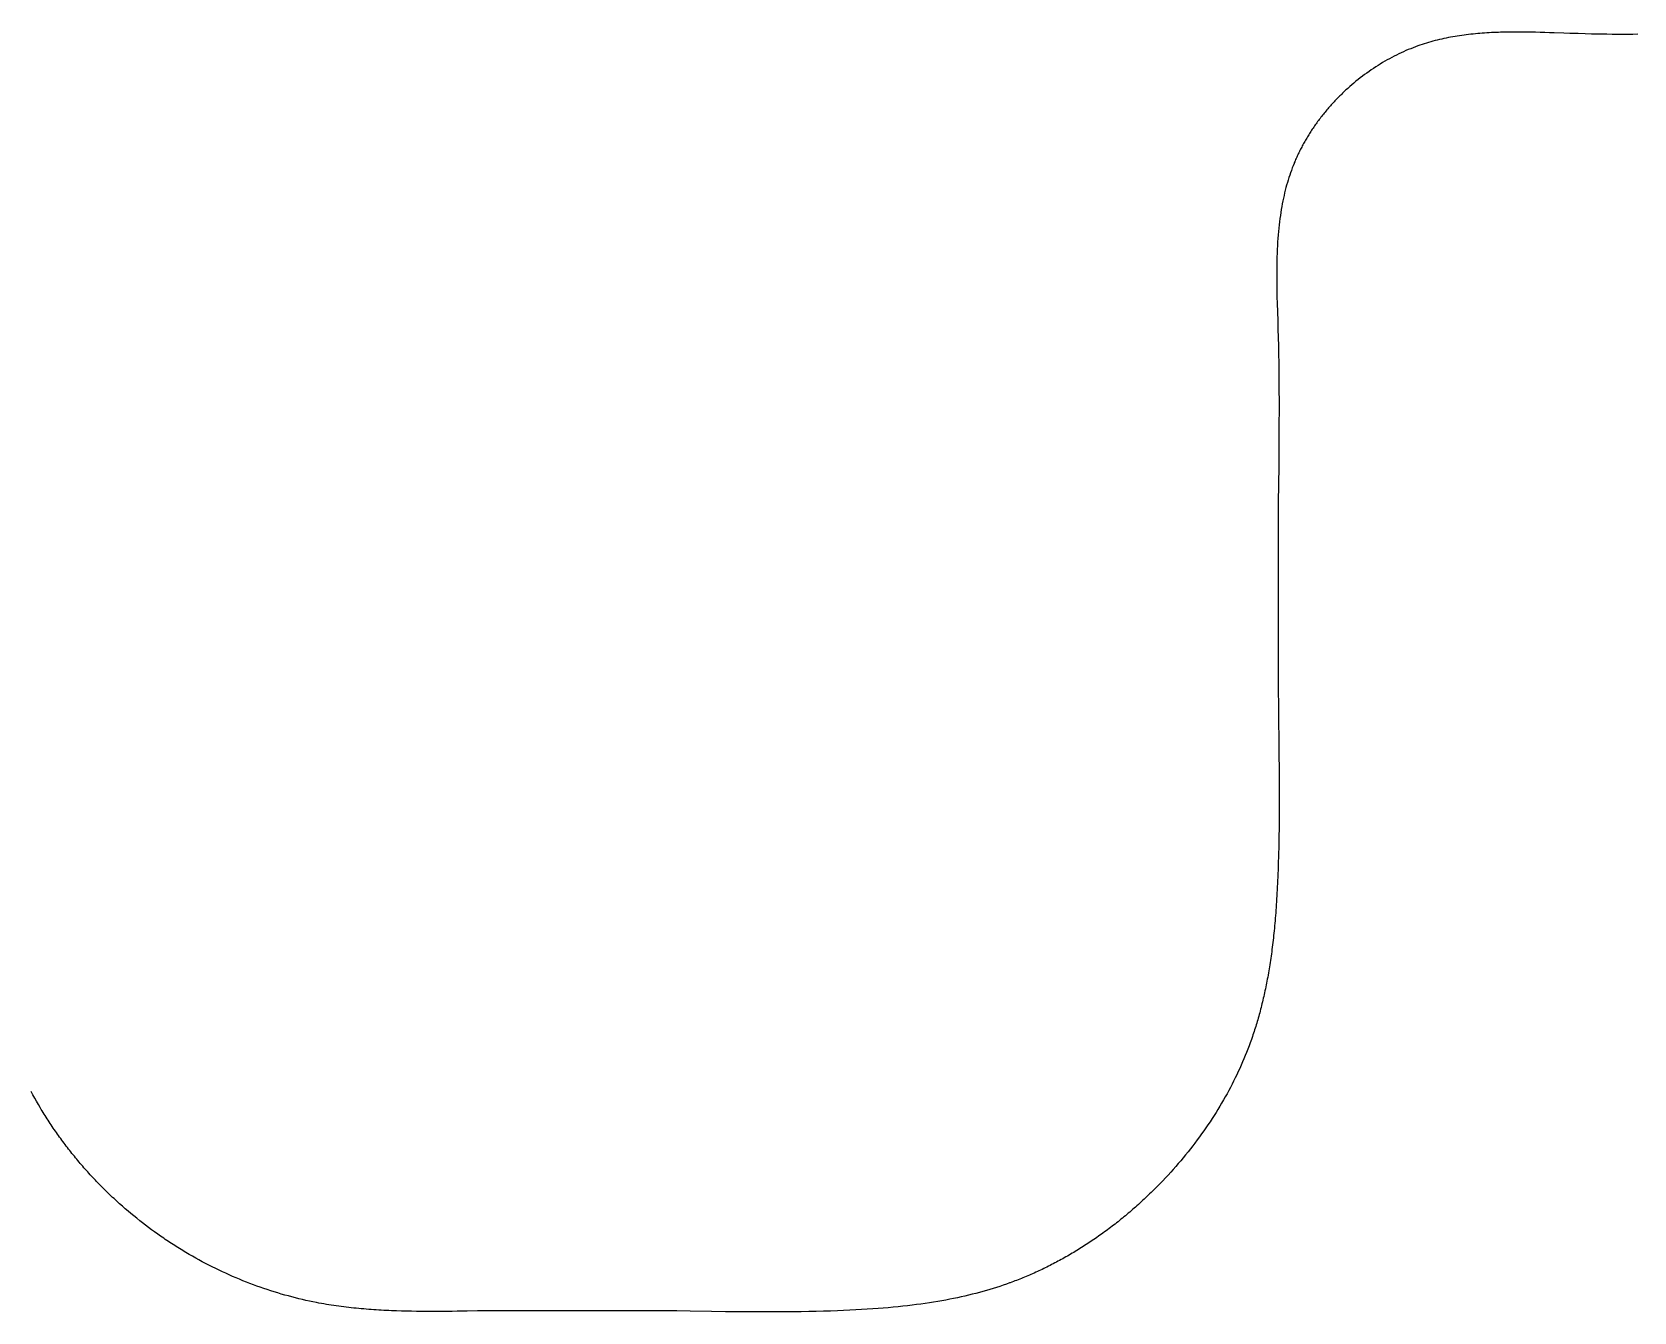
# Model space of a CAD drawing. Header units: millimetres. Extents: x -9 to 276, y -90 to 14.
# Drawn here: x 8.424 to 12.251, y 10.941 to 13.998 of the extents above; entities that cross this region are included whole.
import ezdxf

# ---------------------------------------------------------------- set-up
doc = ezdxf.new("R2010")
doc.units = ezdxf.units.MM
doc.layers.add('BLACK', color=7, linetype='CONTINUOUS')

msp = doc.modelspace()

# ---------------------------------------------------------------- linework, layer by layer
at = {"layer": 'BLACK', "linetype": 'Continuous'}
for p, q in [((11.745251, 13.968747), (11.740109, 13.967006)), ((11.750408, 13.970426), (11.745251, 13.968747)), ((11.75558, 13.972045), (11.750408, 13.970426)), ((11.760767, 13.973603), (11.75558, 13.972045)), ((11.765968, 13.975104), (11.760767, 13.973603)), ((11.771183, 13.976546), (11.765968, 13.975104)), ((11.776412, 13.977932), (11.771183, 13.976546)), ((11.781655, 13.979262), (11.776412, 13.977932)), ((11.786912, 13.980538), (11.781655, 13.979262)), ((11.792182, 13.98176), (11.786912, 13.980538)), ((11.797464, 13.982929), (11.792182, 13.98176)), ((11.802759, 13.984047), (11.797464, 13.982929)), ((11.808067, 13.985114), (11.802759, 13.984047)), ((11.813387, 13.986131), (11.808067, 13.985114)), ((11.818718, 13.987099), (11.813387, 13.986131)), ((11.824061, 13.98802), (11.818718, 13.987099)), ((11.829416, 13.988894), (11.824061, 13.98802)), ((11.834782, 13.989723), (11.829416, 13.988894)), ((11.840159, 13.990506), (11.834782, 13.989723)), ((11.845546, 13.991246), (11.840159, 13.990506)), ((11.850944, 13.991944), (11.845546, 13.991246)), ((11.856351, 13.992599), (11.850944, 13.991944)), ((11.861769, 13.993214), (11.856351, 13.992599)), ((11.867196, 13.993789), (11.861769, 13.993214)), ((11.872632, 13.994325), (11.867196, 13.993789)), ((11.878078, 13.994823), (11.872632, 13.994325)), ((11.883532, 13.995285), (11.878078, 13.994823)), ((11.888995, 13.995711), (11.883532, 13.995285)), ((11.894467, 13.996102), (11.888995, 13.995711)), ((11.899946, 13.99646), (11.894467, 13.996102)), ((11.905433, 13.996784), (11.899946, 13.99646)), ((11.910928, 13.997077), (11.905433, 13.996784)), ((11.916429, 13.997339), (11.910928, 13.997077)), ((11.921938, 13.997571), (11.916429, 13.997339)), ((11.927454, 13.997775), (11.921938, 13.997571)), ((11.932976, 13.99795), (11.927454, 13.997775)), ((11.938505, 13.998099), (11.932976, 13.99795)), ((11.944039, 13.998222), (11.938505, 13.998099)), ((11.949579, 13.99832), (11.944039, 13.998222)), ((11.955125, 13.998394), (11.949579, 13.99832)), ((11.960676, 13.998446), (11.955125, 13.998394)), ((11.966232, 13.998475), (11.960676, 13.998446)), ((11.971792, 13.998484), (11.966232, 13.998475)), ((11.982927, 13.998443), (11.971792, 13.998484)), ((11.994077, 13.99833), (11.982927, 13.998443)), ((12.00524, 13.998154), (11.994077, 13.99833)), ((12.016416, 13.997922), (12.00524, 13.998154)), ((12.027601, 13.997643), (12.016416, 13.997922)), ((12.038793, 13.997324), (12.027601, 13.997643)), ((12.049991, 13.996973), (12.038793, 13.997324)), ((12.061193, 13.996599), (12.049991, 13.996973)), ((12.083598, 13.99581), (12.061193, 13.996599)), ((12.098274, 13.99529), (12.083598, 13.99581)), ((12.118467, 13.994606), (12.098274, 13.99529)), ((12.135052, 13.994103), (12.118467, 13.994606)), ((12.149653, 13.993725), (12.135052, 13.994103)), ((12.162088, 13.993463), (12.149653, 13.993725)), ((12.174505, 13.993257), (12.162088, 13.993463)), ((12.186905, 13.993101), (12.174505, 13.993257)), ((12.19929, 13.992994), (12.186905, 13.993101)), ((12.211659, 13.99293), (12.19929, 13.992994)), ((12.224014, 13.992907), (12.211659, 13.99293)), ((12.236355, 13.99292), (12.224014, 13.992907)), ((12.248684, 13.992966), (12.236355, 13.99292)), ((12.261001, 13.993041), (12.248684, 13.992966)), ((11.661939, 13.931744), (11.656418, 13.928596)), ((11.667481, 13.934811), (11.661939, 13.931744)), ((11.673042, 13.937799), (11.667481, 13.934811)), ((11.67862, 13.940705), (11.673042, 13.937799)), ((11.684214, 13.943529), (11.67862, 13.940705)), ((11.689821, 13.946271), (11.684214, 13.943529)), ((11.695441, 13.948931), (11.689821, 13.946271)), ((11.701071, 13.951507), (11.695441, 13.948931)), ((11.706709, 13.954), (11.701071, 13.951507)), ((11.712356, 13.956409), (11.706709, 13.954)), ((11.718008, 13.958734), (11.712356, 13.956409)), ((11.723664, 13.960975), (11.718008, 13.958734)), ((11.729323, 13.963131), (11.723664, 13.960975)), ((11.734983, 13.965203), (11.729323, 13.963131)), ((11.740109, 13.967006), (11.734983, 13.965203)), ((11.602749, 13.892907), (11.597577, 13.888939)), ((11.607962, 13.896806), (11.602749, 13.892907)), ((11.613214, 13.900634), (11.607962, 13.896806)), ((11.618503, 13.904391), (11.613214, 13.900634)), ((11.623828, 13.908075), (11.618503, 13.904391)), ((11.629187, 13.911685), (11.623828, 13.908075)), ((11.634577, 13.915221), (11.629187, 13.911685)), ((11.639997, 13.91868), (11.634577, 13.915221)), ((11.645445, 13.922063), (11.639997, 13.91868)), ((11.65092, 13.925369), (11.645445, 13.922063)), ((11.656418, 13.928596), (11.65092, 13.925369)), ((11.557899, 13.854867), (11.555532, 13.85261)), ((11.560282, 13.857111), (11.557899, 13.854867)), ((11.562678, 13.859339), (11.560282, 13.857111)), ((11.565088, 13.861554), (11.562678, 13.859339)), ((11.567511, 13.863753), (11.565088, 13.861554)), ((11.569948, 13.865938), (11.567511, 13.863753)), ((11.572398, 13.868108), (11.569948, 13.865938)), ((11.577337, 13.872402), (11.572398, 13.868108)), ((11.582327, 13.876633), (11.577337, 13.872402)), ((11.587364, 13.880801), (11.582327, 13.876633)), ((11.592448, 13.884903), (11.587364, 13.880801)), ((11.597577, 13.888939), (11.592448, 13.884903)), ((11.521857, 13.817206), (11.519744, 13.814753)), ((11.523989, 13.81965), (11.521857, 13.817206)), ((11.526136, 13.822081), (11.523989, 13.81965)), ((11.528302, 13.824503), (11.526136, 13.822081)), ((11.530483, 13.826912), (11.528302, 13.824503)), ((11.532681, 13.829311), (11.530483, 13.826912)), ((11.534895, 13.831697), (11.532681, 13.829311)), ((11.537126, 13.834072), (11.534895, 13.831697)), ((11.539373, 13.836434), (11.537126, 13.834072)), ((11.541635, 13.838784), (11.539373, 13.836434)), ((11.543913, 13.841121), (11.541635, 13.838784)), ((11.546207, 13.843446), (11.543913, 13.841121)), ((11.548516, 13.845757), (11.546207, 13.843446)), ((11.55084, 13.848055), (11.548516, 13.845757)), ((11.553178, 13.850339), (11.55084, 13.848055)), ((11.555532, 13.85261), (11.553178, 13.850339)), ((11.492044, 13.779393), (11.490205, 13.776802)), ((11.493901, 13.781972), (11.492044, 13.779393)), ((11.495778, 13.784548), (11.493901, 13.781972)), ((11.497673, 13.787112), (11.495778, 13.784548)), ((11.499588, 13.789671), (11.497673, 13.787112)), ((11.50152, 13.792219), (11.499588, 13.789671)), ((11.503473, 13.794761), (11.50152, 13.792219)), ((11.505443, 13.797292), (11.503473, 13.794761)), ((11.507433, 13.799816), (11.505443, 13.797292)), ((11.509439, 13.802328), (11.507433, 13.799816)), ((11.511465, 13.804834), (11.509439, 13.802328)), ((11.513507, 13.807328), (11.511465, 13.804834)), ((11.515569, 13.809813), (11.513507, 13.807328)), ((11.517647, 13.812287), (11.515569, 13.809813)), ((11.519744, 13.814753), (11.517647, 13.812287)), ((11.466553, 13.739885), (11.465017, 13.73721)), ((11.468112, 13.74256), (11.466553, 13.739885)), ((11.46969, 13.745225), (11.468112, 13.74256)), ((11.47129, 13.74789), (11.46969, 13.745225)), ((11.472908, 13.750546), (11.47129, 13.74789)), ((11.474549, 13.7532), (11.472908, 13.750546)), ((11.476208, 13.755846), (11.474549, 13.7532)), ((11.477889, 13.758489), (11.476208, 13.755846)), ((11.479588, 13.761123), (11.477889, 13.758489)), ((11.481309, 13.763754), (11.479588, 13.761123)), ((11.483048, 13.766376), (11.481309, 13.763754)), ((11.484809, 13.768994), (11.483048, 13.766376)), ((11.486588, 13.771603), (11.484809, 13.768994)), ((11.488388, 13.774207), (11.486588, 13.771603)), ((11.490205, 13.776802), (11.488388, 13.774207)), ((11.446925, 13.702084), (11.445682, 13.699366)), ((11.448192, 13.704805), (11.446925, 13.702084)), ((11.449477, 13.707519), (11.448192, 13.704805)), ((11.450786, 13.710236), (11.449477, 13.707519)), ((11.452114, 13.712945), (11.450786, 13.710236)), ((11.453465, 13.715656), (11.452114, 13.712945)), ((11.454834, 13.71836), (11.453465, 13.715656)), ((11.456227, 13.721066), (11.454834, 13.71836)), ((11.457639, 13.723763), (11.456227, 13.721066)), ((11.459074, 13.726462), (11.457639, 13.723763)), ((11.460527, 13.729153), (11.459074, 13.726462)), ((11.462004, 13.731844), (11.460527, 13.729153)), ((11.463499, 13.734527), (11.462004, 13.731844)), ((11.465017, 13.73721), (11.463499, 13.734527)), ((11.430918, 13.662445), (11.428959, 13.656712)), ((11.432936, 13.668108), (11.430918, 13.662445)), ((11.435014, 13.673701), (11.432936, 13.668108)), ((11.43715, 13.679227), (11.435014, 13.673701)), ((11.439347, 13.684688), (11.43715, 13.679227)), ((11.439778, 13.685734), (11.439347, 13.684688)), ((11.440917, 13.688466), (11.439778, 13.685734)), ((11.442075, 13.69119), (11.440917, 13.688466)), ((11.443257, 13.693919), (11.442075, 13.69119)), ((11.444458, 13.696641), (11.443257, 13.693919)), ((11.445682, 13.699366), (11.444458, 13.696641)), ((11.420047, 13.626888), (11.418441, 13.620672)), ((11.421712, 13.633016), (11.420047, 13.626888)), ((11.423436, 13.639059), (11.421712, 13.633016)), ((11.425218, 13.645021), (11.423436, 13.639059)), ((11.427059, 13.650905), (11.425218, 13.645021)), ((11.428959, 13.656712), (11.427059, 13.650905)), ((11.411293, 13.588157), (11.41004, 13.581338)), ((11.412605, 13.594865), (11.411293, 13.588157)), ((11.413975, 13.601466), (11.412605, 13.594865)), ((11.415405, 13.607965), (11.413975, 13.601466)), ((11.416894, 13.614366), (11.415405, 13.607965)), ((11.418441, 13.620672), (11.416894, 13.614366)), ((11.405627, 13.552837), (11.404674, 13.545374)), ((11.40664, 13.560158), (11.405627, 13.552837)), ((11.407714, 13.567344), (11.40664, 13.560158)), ((11.408847, 13.574402), (11.407714, 13.567344)), ((11.41004, 13.581338), (11.408847, 13.574402)), ((11.401475, 13.513922), (11.400831, 13.505605)), ((11.402182, 13.522045), (11.401475, 13.513922)), ((11.402951, 13.529987), (11.402182, 13.522045)), ((11.403782, 13.53776), (11.402951, 13.529987)), ((11.404674, 13.545374), (11.403782, 13.53776)), ((11.39928, 13.479331), (11.398893, 13.470065)), ((11.399732, 13.488328), (11.39928, 13.479331)), ((11.40025, 13.49708), (11.399732, 13.488328)), ((11.400831, 13.505605), (11.40025, 13.49708)), ((11.398136, 13.440338), (11.398023, 13.429642)), ((11.398319, 13.450606), (11.398136, 13.440338)), ((11.398572, 13.460501), (11.398319, 13.450606)), ((11.398893, 13.470065), (11.398572, 13.460501)), ((11.398023, 13.429642), (11.397983, 13.418449)), ((11.397983, 13.418449), (11.398019, 13.406668)), ((11.398019, 13.406668), (11.398135, 13.394167)), ((11.398135, 13.394167), (11.398336, 13.380754)), ((11.398336, 13.380754), (11.398633, 13.366122)), ((11.398633, 13.366122), (11.39904, 13.349713)), ((11.39904, 13.349713), (11.399593, 13.330297)), ((11.399593, 13.330297), (11.400265, 13.308447)), ((11.400265, 13.308447), (11.400875, 13.288674)), ((11.400875, 13.288674), (11.401443, 13.268935)), ((11.401443, 13.268935), (11.401938, 13.249243)), ((11.401938, 13.249243), (11.402365, 13.229065)), ((11.402365, 13.229065), (11.402726, 13.208333)), ((11.402726, 13.208333), (11.40302, 13.186966)), ((11.40302, 13.186966), (11.403245, 13.164861)), ((11.403245, 13.164861), (11.403401, 13.141886)), ((11.403401, 13.141886), (11.403486, 13.117862)), ((11.403497, 13.092546), (11.403433, 13.06558)), ((11.403486, 13.117862), (11.403497, 13.092546)), ((11.403433, 13.06558), (11.403286, 13.036403)), ((11.403286, 13.036403), (11.403048, 13.004036)), ((11.403048, 13.004036), (11.402699, 12.966432)), ((11.402699, 12.966432), (11.402126, 12.91264)), ((11.402126, 12.91264), (11.401774, 12.880194)), ((11.401774, 12.880194), (11.401443, 12.847724)), ((11.401443, 12.847724), (11.401443, 12.426512)), ((11.401443, 12.426512), (11.401881, 12.389461)), ((11.401881, 12.389461), (11.402362, 12.352241)), ((11.402362, 12.352241), (11.402919, 12.30891)), ((11.402919, 12.30891), (11.403177, 12.287248)), ((11.403177, 12.287248), (11.403411, 12.265586)), ((11.403411, 12.265586), (11.403614, 12.243924)), ((11.403614, 12.243924), (11.403776, 12.22226)), ((11.403776, 12.22226), (11.40389, 12.200594)), ((11.40389, 12.200594), (11.403949, 12.178924)), ((11.403949, 12.178924), (11.403943, 12.157249)), ((11.403866, 12.135568), (11.403798, 12.124725)), ((11.403943, 12.157249), (11.403866, 12.135568)), ((11.403597, 12.103034), (11.403463, 12.092185)), ((11.403708, 12.113881), (11.403597, 12.103034)), ((11.403798, 12.124725), (11.403708, 12.113881)), ((11.402913, 12.059624), (11.402677, 12.048765)), ((11.403122, 12.07048), (11.402913, 12.059624)), ((11.403305, 12.081334), (11.403122, 12.07048)), ((11.403463, 12.092185), (11.403305, 12.081334)), ((11.40212, 12.027039), (11.401797, 12.016171)), ((11.402413, 12.037903), (11.40212, 12.027039)), ((11.402677, 12.048765), (11.402413, 12.037903)), ((11.400489, 11.979957), (11.400142, 11.971852)), ((11.400815, 11.988061), (11.400489, 11.979957)), ((11.40114, 11.996681), (11.400815, 11.988061)), ((11.401443, 12.0053), (11.40114, 11.996681)), ((11.401797, 12.016171), (11.401443, 12.0053)), ((11.39865, 11.941758), (11.39825, 11.934692)), ((11.399046, 11.94911), (11.39865, 11.941758)), ((11.399421, 11.956465), (11.399046, 11.94911)), ((11.399792, 11.964158), (11.399421, 11.956465)), ((11.400142, 11.971852), (11.399792, 11.964158)), ((11.3965, 11.907404), (11.396026, 11.900812)), ((11.396954, 11.914), (11.3965, 11.907404)), ((11.397401, 11.920813), (11.396954, 11.914)), ((11.397828, 11.927628), (11.397401, 11.920813)), ((11.39825, 11.934692), (11.397828, 11.927628)), ((11.393474, 11.869516), (11.392919, 11.863458)), ((11.394009, 11.875577), (11.393474, 11.869516)), ((11.394537, 11.881795), (11.394009, 11.875577)), ((11.395045, 11.888017), (11.394537, 11.881795)), ((11.395546, 11.894413), (11.395045, 11.888017)), ((11.396026, 11.900812), (11.395546, 11.894413)), ((11.389321, 11.828785), (11.388676, 11.823251)), ((11.389958, 11.834432), (11.389321, 11.828785)), ((11.390575, 11.840084), (11.389958, 11.834432)), ((11.391185, 11.845858), (11.390575, 11.840084)), ((11.391775, 11.851635), (11.391185, 11.845858)), ((11.392357, 11.857545), (11.391775, 11.851635)), ((11.392919, 11.863458), (11.392357, 11.857545)), ((11.384498, 11.791016), (11.383751, 11.785797)), ((11.385226, 11.79624), (11.384498, 11.791016)), ((11.385946, 11.801556), (11.385226, 11.79624)), ((11.386646, 11.806877), (11.385946, 11.801556)), ((11.387339, 11.812297), (11.386646, 11.806877)), ((11.388011, 11.817721), (11.387339, 11.812297)), ((11.388676, 11.823251), (11.388011, 11.817721)), ((11.378154, 11.750658), (11.377295, 11.745781)), ((11.378992, 11.75554), (11.378154, 11.750658)), ((11.379823, 11.760496), (11.378992, 11.75554)), ((11.380634, 11.765456), (11.379823, 11.760496)), ((11.381437, 11.770495), (11.380634, 11.765456)), ((11.38222, 11.775539), (11.381437, 11.770495)), ((11.382995, 11.780666), (11.38222, 11.775539)), ((11.383751, 11.785797), (11.382995, 11.780666)), ((11.370922, 11.712792), (11.369953, 11.708199)), ((11.371872, 11.717389), (11.370922, 11.712792)), ((11.372813, 11.722048), (11.371872, 11.717389)), ((11.373735, 11.726712), (11.372813, 11.722048)), ((11.374649, 11.731441), (11.373735, 11.726712)), ((11.375543, 11.736174), (11.374649, 11.731441)), ((11.376429, 11.740975), (11.375543, 11.736174)), ((11.377295, 11.745781), (11.376429, 11.740975)), ((11.361725, 11.672677), (11.360637, 11.668378)), ((11.362805, 11.677026), (11.361725, 11.672677)), ((11.363865, 11.681381), (11.362805, 11.677026)), ((11.364917, 11.685788), (11.363865, 11.681381)), ((11.36595, 11.6902), (11.364917, 11.685788)), ((11.366974, 11.694666), (11.36595, 11.6902)), ((11.367979, 11.699138), (11.366974, 11.694666)), ((11.368976, 11.703666), (11.367979, 11.699138)), ((11.369953, 11.708199), (11.368976, 11.703666)), ((11.35141, 11.634843), (11.350191, 11.630755)), ((11.352609, 11.638937), (11.35141, 11.634843)), ((11.3538, 11.643075), (11.352609, 11.638937)), ((11.354971, 11.647218), (11.3538, 11.643075)), ((11.356135, 11.651405), (11.354971, 11.647218)), ((11.357278, 11.655599), (11.356135, 11.651405)), ((11.358413, 11.659839), (11.357278, 11.655599)), ((11.359529, 11.664084), (11.358413, 11.659839)), ((11.360637, 11.668378), (11.359529, 11.664084)), ((11.339962, 11.59895), (11.337414, 11.591639)), ((11.341292, 11.602856), (11.339962, 11.59895)), ((11.342603, 11.606767), (11.341292, 11.602856)), ((11.343905, 11.610717), (11.342603, 11.606767)), ((11.345188, 11.614673), (11.343905, 11.610717)), ((11.346463, 11.618667), (11.345188, 11.614673)), ((11.347718, 11.622668), (11.346463, 11.618667)), ((11.348964, 11.626708), (11.347718, 11.622668)), ((11.350191, 11.630755), (11.348964, 11.626708)), ((11.32591, 11.561041), (11.322824, 11.553401)), ((11.328912, 11.568685), (11.32591, 11.561041)), ((11.33183, 11.576333), (11.328912, 11.568685)), ((11.334664, 11.583985), (11.33183, 11.576333)), ((11.337414, 11.591639), (11.334664, 11.583985)), ((11.30964, 11.522902), (11.306134, 11.515296)), ((11.313062, 11.530517), (11.30964, 11.522902)), ((11.3164, 11.538138), (11.313062, 11.530517)), ((11.319654, 11.545767), (11.3164, 11.538138)), ((11.322824, 11.553401), (11.319654, 11.545767)), ((11.291271, 11.484967), (11.287346, 11.477413)), ((11.295112, 11.492533), (11.291271, 11.484967)), ((11.29887, 11.500111), (11.295112, 11.492533)), ((11.302544, 11.507699), (11.29887, 11.500111)), ((11.306134, 11.515296), (11.302544, 11.507699)), ((8.42657, 11.459594), (8.422354, 11.467363)), ((8.430848, 11.451878), (8.42657, 11.459594)), ((8.435189, 11.444215), (8.430848, 11.451878)), ((8.43959, 11.436605), (8.435189, 11.444215)), ((11.270816, 11.447334), (11.266476, 11.439854)), ((11.275073, 11.454832), (11.270816, 11.447334)), ((11.279247, 11.462345), (11.275073, 11.454832)), ((11.283338, 11.469872), (11.279247, 11.462345)), ((11.287346, 11.477413), (11.283338, 11.469872)), ((8.444053, 11.42905), (8.43959, 11.436605)), ((8.446567, 11.424861), (8.444053, 11.42905)), ((8.448847, 11.421104), (8.446567, 11.424861)), ((8.451144, 11.417357), (8.448847, 11.421104)), ((8.453461, 11.413616), (8.451144, 11.417357)), ((8.455795, 11.409886), (8.453461, 11.413616)), ((8.458148, 11.406163), (8.455795, 11.409886)), ((8.460518, 11.40245), (8.458148, 11.406163)), ((11.248297, 11.410114), (11.243549, 11.402729)), ((11.252964, 11.417519), (11.248297, 11.410114)), ((11.25755, 11.424945), (11.252964, 11.417519)), ((11.262054, 11.43239), (11.25755, 11.424945)), ((11.266476, 11.439854), (11.262054, 11.43239)), ((8.462908, 11.398745), (8.460518, 11.40245)), ((8.465314, 11.39505), (8.462908, 11.398745)), ((8.46774, 11.391362), (8.465314, 11.39505)), ((8.470182, 11.387685), (8.46774, 11.391362)), ((8.472643, 11.384016), (8.470182, 11.387685)), ((8.475121, 11.380358), (8.472643, 11.384016)), ((8.477618, 11.376707), (8.475121, 11.380358)), ((8.480132, 11.373068), (8.477618, 11.376707)), ((8.482664, 11.369437), (8.480132, 11.373068)), ((8.485213, 11.365817), (8.482664, 11.369437)), ((11.218607, 11.366164), (11.213381, 11.358929)), ((11.223754, 11.373426), (11.218607, 11.366164)), ((11.228822, 11.380715), (11.223754, 11.373426)), ((11.233811, 11.388029), (11.228822, 11.380715)), ((11.23872, 11.395368), (11.233811, 11.388029)), ((11.243549, 11.402729), (11.23872, 11.395368)), ((8.487781, 11.362205), (8.485213, 11.365817)), ((8.490365, 11.358605), (8.487781, 11.362205)), ((8.492967, 11.355014), (8.490365, 11.358605)), ((8.495586, 11.351434), (8.492967, 11.355014)), ((8.498223, 11.347863), (8.495586, 11.351434)), ((8.500876, 11.344304), (8.498223, 11.347863)), ((8.503547, 11.340753), (8.500876, 11.344304)), ((8.506235, 11.337215), (8.503547, 11.340753)), ((8.50894, 11.333686), (8.506235, 11.337215)), ((8.511661, 11.33017), (8.50894, 11.333686)), ((8.514401, 11.326663), (8.511661, 11.33017)), ((11.191705, 11.330289), (11.186096, 11.32321)), ((11.197239, 11.337402), (11.191705, 11.330289)), ((11.202696, 11.344547), (11.197239, 11.337402)), ((11.208077, 11.351723), (11.202696, 11.344547)), ((11.213381, 11.358929), (11.208077, 11.351723)), ((8.517156, 11.323168), (8.514401, 11.326663)), ((8.519929, 11.319683), (8.517156, 11.323168)), ((8.522717, 11.31621), (8.519929, 11.319683)), ((8.525523, 11.312748), (8.522717, 11.31621)), ((8.528345, 11.309298), (8.525523, 11.312748)), ((8.531184, 11.305858), (8.528345, 11.309298)), ((8.534039, 11.302431), (8.531184, 11.305858)), ((8.53691, 11.299015), (8.534039, 11.302431)), ((8.539797, 11.295612), (8.53691, 11.299015)), ((8.542701, 11.292219), (8.539797, 11.295612)), ((8.545621, 11.28884), (8.542701, 11.292219)), ((11.16292, 11.295246), (11.156945, 11.28835)), ((11.168824, 11.302181), (11.16292, 11.295246)), ((11.174655, 11.309154), (11.168824, 11.302181)), ((11.180413, 11.316164), (11.174655, 11.309154)), ((11.186096, 11.32321), (11.180413, 11.316164)), ((8.548557, 11.285471), (8.545621, 11.28884)), ((8.551508, 11.282116), (8.548557, 11.285471)), ((8.554476, 11.278772), (8.551508, 11.282116)), ((8.557458, 11.275442), (8.554476, 11.278772)), ((8.560458, 11.272123), (8.557458, 11.275442)), ((8.563472, 11.268818), (8.560458, 11.272123)), ((8.566502, 11.265524), (8.563472, 11.268818)), ((8.569547, 11.262244), (8.566502, 11.265524)), ((8.572608, 11.258977), (8.569547, 11.262244)), ((8.575683, 11.255722), (8.572608, 11.258977)), ((8.578774, 11.252481), (8.575683, 11.255722)), ((8.58188, 11.249253), (8.578774, 11.252481)), ((11.126022, 11.254498), (11.119635, 11.247861)), ((11.132343, 11.26118), (11.126022, 11.254498)), ((11.138597, 11.267908), (11.132343, 11.26118)), ((11.144782, 11.27468), (11.138597, 11.267908)), ((11.150898, 11.281494), (11.144782, 11.27468)), ((11.156945, 11.28835), (11.150898, 11.281494)), ((8.585001, 11.246038), (8.58188, 11.249253)), ((8.588137, 11.242837), (8.585001, 11.246038)), ((8.591288, 11.239649), (8.588137, 11.242837)), ((8.594453, 11.236475), (8.591288, 11.239649)), ((8.597633, 11.233314), (8.594453, 11.236475)), ((8.600828, 11.230167), (8.597633, 11.233314)), ((8.604037, 11.227034), (8.600828, 11.230167)), ((8.60726, 11.223915), (8.604037, 11.227034)), ((8.610498, 11.22081), (8.60726, 11.223915)), ((8.613749, 11.217719), (8.610498, 11.22081)), ((8.617015, 11.214642), (8.613749, 11.217719)), ((8.620295, 11.21158), (8.617015, 11.214642)), ((11.08444, 11.213252), (11.081082, 11.210113)), ((11.087789, 11.216409), (11.08444, 11.213252)), ((11.091124, 11.21958), (11.087789, 11.216409)), ((11.094449, 11.22277), (11.091124, 11.21958)), ((11.097761, 11.225975), (11.094449, 11.22277)), ((11.101062, 11.229197), (11.097761, 11.225975)), ((11.10435, 11.232434), (11.101062, 11.229197)), ((11.107626, 11.235688), (11.10435, 11.232434)), ((11.110889, 11.238957), (11.107626, 11.235688)), ((11.113183, 11.241272), (11.110889, 11.238957)), ((11.119635, 11.247861), (11.113183, 11.241272)), ((8.623588, 11.208532), (8.620295, 11.21158)), ((8.626896, 11.205499), (8.623588, 11.208532)), ((8.633552, 11.199476), (8.626896, 11.205499)), ((8.640261, 11.193512), (8.633552, 11.199476)), ((8.647024, 11.187608), (8.640261, 11.193512)), ((8.653839, 11.181764), (8.647024, 11.187608)), ((8.660706, 11.175982), (8.653839, 11.181764)), ((8.667623, 11.170261), (8.660706, 11.175982)), ((11.043416, 11.176717), (11.039932, 11.173788)), ((11.046893, 11.179666), (11.043416, 11.176717)), ((11.050357, 11.18263), (11.046893, 11.179666)), ((11.053814, 11.185615), (11.050357, 11.18263)), ((11.057258, 11.188615), (11.053814, 11.185615)), ((11.060694, 11.191635), (11.057258, 11.188615)), ((11.064118, 11.194671), (11.060694, 11.191635)), ((11.067533, 11.197726), (11.064118, 11.194671)), ((11.070936, 11.200796), (11.067533, 11.197726)), ((11.07433, 11.203885), (11.070936, 11.200796)), ((11.07771, 11.20699), (11.07433, 11.203885)), ((11.081082, 11.210113), (11.07771, 11.20699)), ((8.67459, 11.164603), (8.667623, 11.170261)), ((8.681607, 11.159008), (8.67459, 11.164603)), ((8.688672, 11.153477), (8.681607, 11.159008)), ((8.695784, 11.14801), (8.688672, 11.153477)), ((8.702943, 11.142608), (8.695784, 11.14801)), ((8.710148, 11.137272), (8.702943, 11.142608)), ((8.717397, 11.132001), (8.710148, 11.137272)), ((10.993817, 11.13739), (10.990214, 11.134724)), ((10.997415, 11.140077), (10.993817, 11.13739)), ((11.001003, 11.142781), (10.997415, 11.140077)), ((11.004585, 11.145507), (11.001003, 11.142781)), ((11.008157, 11.148249), (11.004585, 11.145507)), ((11.011724, 11.151013), (11.008157, 11.148249)), ((11.015279, 11.153794), (11.011724, 11.151013)), ((11.018829, 11.156595), (11.015279, 11.153794)), ((11.022367, 11.159413), (11.018829, 11.156595)), ((11.025899, 11.162252), (11.022367, 11.159413)), ((11.02942, 11.165107), (11.025899, 11.162252)), ((11.032934, 11.167983), (11.02942, 11.165107)), ((11.036436, 11.170875), (11.032934, 11.167983)), ((11.039932, 11.173788), (11.036436, 11.170875)), ((8.724691, 11.126798), (8.717397, 11.132001)), ((8.731654, 11.121921), (8.724691, 11.126798)), ((8.735344, 11.119372), (8.731654, 11.121921)), ((8.739046, 11.116839), (8.735344, 11.119372)), ((8.742761, 11.114322), (8.739046, 11.116839)), ((8.746487, 11.111821), (8.742761, 11.114322)), ((8.750225, 11.109336), (8.746487, 11.111821)), ((8.753975, 11.106868), (8.750225, 11.109336)), ((8.757737, 11.104415), (8.753975, 11.106868)), ((8.76151, 11.101979), (8.757737, 11.104415)), ((8.765295, 11.099559), (8.76151, 11.101979)), ((8.76909, 11.097156), (8.765295, 11.099559)), ((10.939035, 11.099459), (10.935332, 11.097089)), ((10.942729, 11.101846), (10.939035, 11.099459)), ((10.946421, 11.104257), (10.942729, 11.101846)), ((10.950104, 11.106685), (10.946421, 11.104257)), ((10.953784, 11.109136), (10.950104, 11.106685)), ((10.957455, 11.111604), (10.953784, 11.109136)), ((10.961123, 11.114095), (10.957455, 11.111604)), ((10.964781, 11.116603), (10.961123, 11.114095)), ((10.968436, 11.119134), (10.964781, 11.116603)), ((10.972081, 11.121682), (10.968436, 11.119134)), ((10.975723, 11.124252), (10.972081, 11.121682)), ((10.979355, 11.126839), (10.975723, 11.124252)), ((10.982983, 11.129449), (10.979355, 11.126839)), ((10.9866, 11.132076), (10.982983, 11.129449)), ((10.990214, 11.134724), (10.9866, 11.132076)), ((8.772897, 11.09477), (8.76909, 11.097156)), ((8.776715, 11.0924), (8.772897, 11.09477)), ((8.780544, 11.090048), (8.776715, 11.0924)), ((8.784383, 11.087712), (8.780544, 11.090048)), ((8.788232, 11.085393), (8.784383, 11.087712)), ((8.792092, 11.083092), (8.788232, 11.085393)), ((8.799842, 11.07854), (8.792092, 11.083092)), ((8.807632, 11.074058), (8.799842, 11.07854)), ((8.815459, 11.069647), (8.807632, 11.074058)), ((8.823324, 11.065306), (8.815459, 11.069647)), ((8.831225, 11.061037), (8.823324, 11.065306)), ((8.83916, 11.05684), (8.831225, 11.061037)), ((10.875462, 11.061984), (10.871688, 11.059968)), ((10.879237, 11.064024), (10.875462, 11.061984)), ((10.883004, 11.066082), (10.879237, 11.064024)), ((10.886771, 11.068164), (10.883004, 11.066082)), ((10.890531, 11.070263), (10.886771, 11.068164)), ((10.894291, 11.072387), (10.890531, 11.070263)), ((10.898042, 11.074528), (10.894291, 11.072387)), ((10.901794, 11.076693), (10.898042, 11.074528)), ((10.905537, 11.078875), (10.901794, 11.076693)), ((10.90928, 11.081081), (10.905537, 11.078875)), ((10.913014, 11.083305), (10.90928, 11.081081)), ((10.916748, 11.085553), (10.913014, 11.083305)), ((10.920473, 11.087818), (10.916748, 11.085553)), ((10.924198, 11.090106), (10.920473, 11.087818)), ((10.927913, 11.092412), (10.924198, 11.090106)), ((10.931627, 11.094742), (10.927913, 11.092412)), ((10.935332, 11.097089), (10.931627, 11.094742)), ((8.847129, 11.052716), (8.83916, 11.05684)), ((8.85513, 11.048665), (8.847129, 11.052716)), ((8.863161, 11.044689), (8.85513, 11.048665)), ((8.871223, 11.040786), (8.863161, 11.044689)), ((8.879312, 11.036959), (8.871223, 11.040786)), ((8.887429, 11.033207), (8.879312, 11.036959)), ((8.895572, 11.029532), (8.887429, 11.033207)), ((8.903739, 11.025933), (8.895572, 11.029532)), ((8.91193, 11.022411), (8.903739, 11.025933)), ((8.920143, 11.018966), (8.91193, 11.022411)), ((10.791784, 11.022462), (10.787962, 11.02091)), ((10.795611, 11.024038), (10.791784, 11.022462)), ((10.799431, 11.025632), (10.795611, 11.024038)), ((10.803255, 11.027251), (10.799431, 11.025632)), ((10.807072, 11.028888), (10.803255, 11.027251)), ((10.810893, 11.030548), (10.807072, 11.028888)), ((10.814707, 11.032227), (10.810893, 11.030548)), ((10.818524, 11.03393), (10.814707, 11.032227)), ((10.822334, 11.035652), (10.818524, 11.03393)), ((10.826148, 11.037397), (10.822334, 11.035652)), ((10.829954, 11.039161), (10.826148, 11.037397)), ((10.833763, 11.040948), (10.829954, 11.039161)), ((10.837565, 11.042754), (10.833763, 11.040948)), ((10.84137, 11.044584), (10.837565, 11.042754)), ((10.845167, 11.046432), (10.84137, 11.044584)), ((10.848966, 11.048304), (10.845167, 11.046432)), ((10.852758, 11.050194), (10.848966, 11.048304)), ((10.856552, 11.052108), (10.852758, 11.050194)), ((10.860338, 11.05404), (10.856552, 11.052108)), ((10.864126, 11.055996), (10.860338, 11.05404)), ((10.867907, 11.05797), (10.864126, 11.055996)), ((10.871688, 11.059968), (10.867907, 11.05797)), ((8.928377, 11.015599), (8.920143, 11.018966)), ((8.936631, 11.012311), (8.928377, 11.015599)), ((8.944903, 11.009101), (8.936631, 11.012311)), ((8.953193, 11.00597), (8.944903, 11.009101)), ((8.961498, 11.002918), (8.953193, 11.00597)), ((8.969819, 10.999946), (8.961498, 11.002918)), ((8.978153, 10.997053), (8.969819, 10.999946)), ((8.986499, 10.994241), (8.978153, 10.997053)), ((8.994857, 10.99151), (8.986499, 10.994241)), ((9.003226, 10.988859), (8.994857, 10.99151)), ((9.011603, 10.986288), (9.003226, 10.988859)), ((9.019988, 10.983799), (9.011603, 10.986288)), ((9.02838, 10.981391), (9.019988, 10.983799)), ((10.679293, 10.985315), (10.670712, 10.983135)), ((10.68777, 10.987551), (10.679293, 10.985315)), ((10.696147, 10.989841), (10.68777, 10.987551)), ((10.704426, 10.992187), (10.696147, 10.989841)), ((10.71261, 10.994588), (10.704426, 10.992187)), ((10.720702, 10.997044), (10.71261, 10.994588)), ((10.728704, 10.999556), (10.720702, 10.997044)), ((10.736619, 11.002123), (10.728704, 10.999556)), ((10.744448, 11.004745), (10.736619, 11.002123)), ((10.752194, 11.007423), (10.744448, 11.004745)), ((10.759859, 11.010156), (10.752194, 11.007423)), ((10.761155, 11.010627), (10.759859, 11.010156)), ((10.764989, 11.012033), (10.761155, 11.010627)), ((10.768817, 11.013459), (10.764989, 11.012033)), ((10.77265, 11.014907), (10.768817, 11.013459)), ((10.776477, 11.016375), (10.77265, 11.014907)), ((10.780308, 11.017866), (10.776477, 11.016375)), ((10.784133, 11.019376), (10.780308, 11.017866)), ((10.787962, 11.02091), (10.784133, 11.019376)), ((9.036777, 10.979065), (9.02838, 10.981391)), ((9.045179, 10.97682), (9.036777, 10.979065)), ((9.053585, 10.974657), (9.045179, 10.97682)), ((9.061993, 10.972575), (9.053585, 10.974657)), ((9.070402, 10.970576), (9.061993, 10.972575)), ((9.078811, 10.968658), (9.070402, 10.970576)), ((9.08722, 10.966822), (9.078811, 10.968658)), ((9.095627, 10.965069), (9.08722, 10.966822)), ((9.104031, 10.963397), (9.095627, 10.965069)), ((9.109922, 10.962274), (9.104031, 10.963397)), ((9.115818, 10.961189), (9.109922, 10.962274)), ((9.12172, 10.960141), (9.115818, 10.961189)), ((9.127627, 10.959131), (9.12172, 10.960141)), ((9.13354, 10.958157), (9.127627, 10.959131)), ((9.139459, 10.957218), (9.13354, 10.958157)), ((9.145382, 10.956315), (9.139459, 10.957218)), ((9.151311, 10.955446), (9.145382, 10.956315)), ((9.157245, 10.954612), (9.151311, 10.955446)), ((9.163184, 10.95381), (9.157245, 10.954612)), ((9.169127, 10.953042), (9.163184, 10.95381)), ((9.175076, 10.952305), (9.169127, 10.953042)), ((9.181029, 10.9516), (9.175076, 10.952305)), ((9.186986, 10.950926), (9.181029, 10.9516)), ((9.192949, 10.950283), (9.186986, 10.950926)), ((9.198915, 10.949669), (9.192949, 10.950283)), ((9.204886, 10.949084), (9.198915, 10.949669)), ((9.21086, 10.948527), (9.204886, 10.949084)), ((9.216839, 10.947999), (9.21086, 10.948527)), ((9.222822, 10.947498), (9.216839, 10.947999)), ((9.228809, 10.947023), (9.222822, 10.947498)), ((9.234799, 10.946574), (9.228809, 10.947023)), ((9.240793, 10.946151), (9.234799, 10.946574)), ((9.246791, 10.945753), (9.240793, 10.946151)), ((9.252792, 10.945379), (9.246791, 10.945753)), ((9.258796, 10.945029), (9.252792, 10.945379)), ((10.392247, 10.945659), (10.377786, 10.944942)), ((10.406196, 10.946427), (10.392247, 10.945659)), ((10.419693, 10.947247), (10.406196, 10.946427)), ((10.432788, 10.948118), (10.419693, 10.947247)), ((10.44552, 10.949042), (10.432788, 10.948118)), ((10.457923, 10.95002), (10.44552, 10.949042)), ((10.470024, 10.951051), (10.457923, 10.95002)), ((10.481847, 10.952136), (10.470024, 10.951051)), ((10.493411, 10.953275), (10.481847, 10.952136)), ((10.504736, 10.954468), (10.493411, 10.953275)), ((10.515836, 10.955716), (10.504736, 10.954468)), ((10.526724, 10.957018), (10.515836, 10.955716)), ((10.537413, 10.958375), (10.526724, 10.957018)), ((10.547914, 10.959787), (10.537413, 10.958375)), ((10.558236, 10.961254), (10.547914, 10.959787)), ((10.568389, 10.962775), (10.558236, 10.961254)), ((10.578379, 10.964351), (10.568389, 10.962775)), ((10.588214, 10.965983), (10.578379, 10.964351)), ((10.597902, 10.967669), (10.588214, 10.965983)), ((10.607447, 10.96941), (10.597902, 10.967669)), ((10.616856, 10.971206), (10.607447, 10.96941)), ((10.626134, 10.973056), (10.616856, 10.971206)), ((10.635285, 10.974962), (10.626134, 10.973056)), ((10.644315, 10.976923), (10.635285, 10.974962)), ((10.653227, 10.978938), (10.644315, 10.976923)), ((10.662024, 10.981009), (10.653227, 10.978938)), ((10.670712, 10.983135), (10.662024, 10.981009)), ((9.264804, 10.944702), (9.258796, 10.945029)), ((9.270815, 10.944397), (9.264804, 10.944702)), ((9.276829, 10.944114), (9.270815, 10.944397)), ((9.282846, 10.943852), (9.276829, 10.944114)), ((9.288865, 10.943611), (9.282846, 10.943852)), ((9.294888, 10.94339), (9.288865, 10.943611)), ((9.30694, 10.943005), (9.294888, 10.94339)), ((9.319003, 10.942693), (9.30694, 10.943005)), ((9.331074, 10.942449), (9.319003, 10.942693)), ((9.343154, 10.942267), (9.331074, 10.942449)), ((9.355241, 10.942144), (9.343154, 10.942267)), ((9.367334, 10.942075), (9.355241, 10.942144)), ((9.379433, 10.942053), (9.367334, 10.942075)), ((9.391538, 10.942076), (9.379433, 10.942053)), ((9.403646, 10.942137), (9.391538, 10.942076)), ((9.415758, 10.942232), (9.403646, 10.942137)), ((9.427872, 10.942356), (9.415758, 10.942232)), ((9.439988, 10.942505), (9.427872, 10.942356)), ((9.464222, 10.942855), (9.439988, 10.942505)), ((9.488453, 10.943244), (9.464222, 10.942855)), ((9.518208, 10.943717), (9.488453, 10.943244)), ((9.933464, 10.943717), (9.518208, 10.943717)), ((9.965242, 10.943271), (9.933464, 10.943717)), ((9.997018, 10.942798), (9.965242, 10.943271)), ((10.048015, 10.94205), (9.997018, 10.942798)), ((10.081182, 10.941618), (10.048015, 10.94205)), ((10.10985, 10.941307), (10.081182, 10.941618)), ((10.135729, 10.941095), (10.10985, 10.941307)), ((10.159652, 10.94097), (10.135729, 10.941095)), ((10.182102, 10.940925), (10.159652, 10.94097)), ((10.203387, 10.940956), (10.182102, 10.940925)), ((10.223719, 10.94106), (10.203387, 10.940956)), ((10.243252, 10.941236), (10.223719, 10.94106)), ((10.262103, 10.941481), (10.243252, 10.941236)), ((10.280362, 10.941794), (10.262103, 10.941481)), ((10.298099, 10.942175), (10.280362, 10.941794)), ((10.315374, 10.942623), (10.298099, 10.942175)), ((10.332234, 10.943137), (10.315374, 10.942623)), ((10.34872, 10.943717), (10.332234, 10.943137)), ((10.362734, 10.944273), (10.34872, 10.943717)), ((10.377786, 10.944942), (10.362734, 10.944273))]:
    msp.add_line(p, q, dxfattribs=at)

doc.saveas('drawing.dxf')
